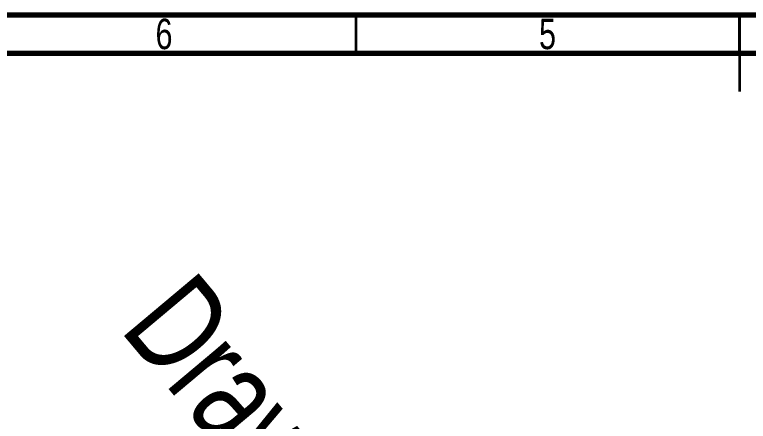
# Model space of a CAD drawing. Header units: millimetres. Extents: x 15 to 415, y 5 to 292.
# Drawn here: x 120.5 to 216.1, y 239 to 292 of the extents above; entities that cross this region are included whole.
import ezdxf

# ---------------------------------------------------------------- set-up
doc = ezdxf.new("R2010")
doc.units = ezdxf.units.MM
doc.styles.add('SLDTEXTSTYLE0', font='TXT', dxfattribs={"width": 0.75})

msp = doc.modelspace()

# ---------------------------------------------------------------- linework, layer by layer
at = {"color": 7, "linetype": 'Continuous', "lineweight": 70}
for p, q in [((15, 292), (415, 292)), ((20, 287), (410, 287))]:
    msp.add_line(p, q, dxfattribs=at)
at = {"color": 7, "linetype": 'Continuous', "lineweight": 35}
for p, q in [((165, 287), (165, 292)), ((215, 292), (215, 282)), ((215, 287), (215, 292))]:
    msp.add_line(p, q, dxfattribs=at)

# ---------------------------------------------------------------- texts
at = {"color": 7, "linetype": 'Continuous', "lineweight": 0, "char_height": 3.96875, "attachment_point": 2, "style": 'SLDTEXTSTYLE0'}
for s, insert in [('6', (139.96004, 291.47393)), ('5', (189.96004, 291.47393))]:
    msp.add_mtext(s, dxfattribs=dict(at, insert=insert))
at = {"color": 7, "linetype": 'Continuous', "lineweight": 0, "insert": (143.80172, 259.05762), "char_height": 12.7, "attachment_point": 1, "rotation": 310, "style": 'SLDTEXTSTYLE0'}
msp.add_mtext('DrawingRegister Example', dxfattribs=at)

doc.saveas('drawing.dxf')
